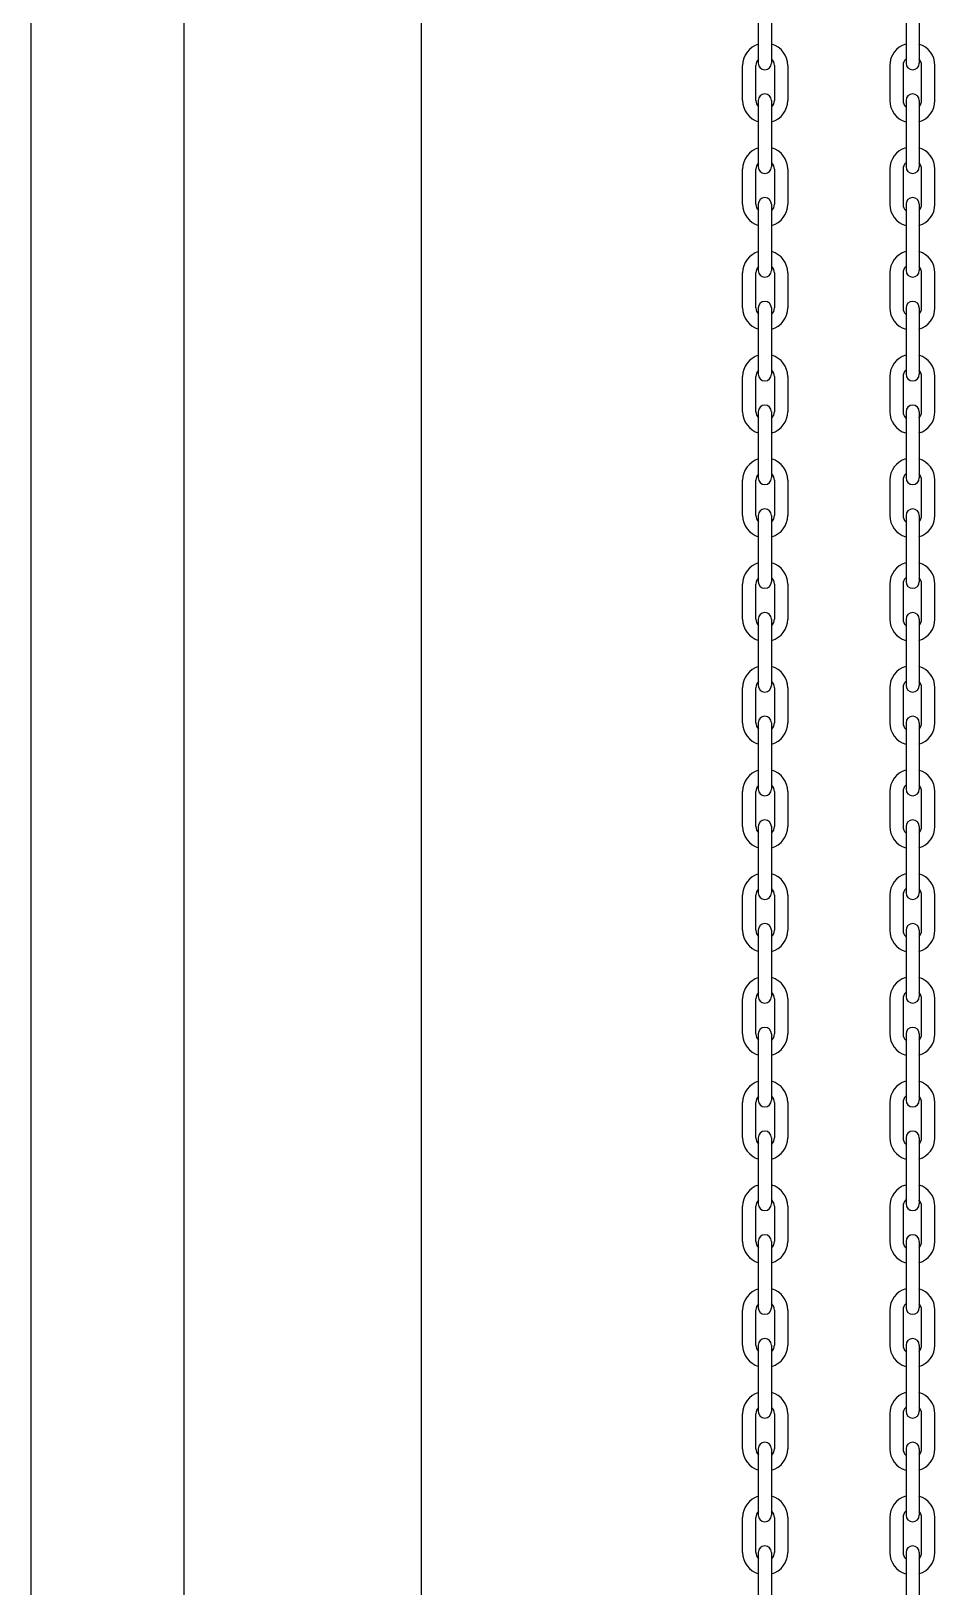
# Model space of a CAD drawing. Header units: millimetres. Extents: x 204328 to 274136, y -196910 to -178068.
# Drawn here: x 259781.8 to 259963.7, y -184398.5 to -184085.5 of the extents above; entities that cross this region are included whole.
import ezdxf

# ---------------------------------------------------------------- set-up
doc = ezdxf.new("R2010")
doc.units = ezdxf.units.MM
doc.layers.add('OHD Frame', color=2, linetype='Continuous')

msp = doc.modelspace()

# ---------------------------------------------------------------- linework, layer by layer
at = {"color": 3}
for p, q in [((259781.82, -189504.02, 0), (259781.82, -181789.76, 0)), ((259812.62, -189504.02, 0), (259812.62, -181789.76, 0))]:
    msp.add_line(p, q, dxfattribs=at)
at = {"color": 7, "linetype": 'Continuous'}
for p, q in [((259928.13, -184078.56, 0), (259928.13, -184091.9, 0)), ((259930.8, -184078.56, 0), (259930.8, -184091.9, 0)), ((259957.88, -184078.56, 0), (259957.88, -184091.9, 0)), ((259960.55, -184078.56, 0), (259960.55, -184091.9, 0)), ((259925, -184099.43, 0), (259925, -184092.36, 0)), ((259927.67, -184099.43, 0), (259927.67, -184092.36, 0)), ((259931.4, -184092.36, 0), (259931.4, -184099.43, 0)), ((259934.07, -184092.36, 0), (259934.07, -184099.43, 0)), ((259954.61, -184092.36, 0), (259954.61, -184099.43, 0)), ((259957.28, -184092.36, 0), (259957.28, -184099.43, 0)), ((259961.01, -184099.43, 0), (259961.01, -184092.36, 0)), ((259963.68, -184099.43, 0), (259963.68, -184092.36, 0)), ((259928.13, -184099.43, 0), (259928.13, -184112.76, 0)), ((259930.8, -184099.43, 0), (259930.8, -184112.76, 0)), ((259957.88, -184099.43, 0), (259957.88, -184112.76, 0)), ((259960.55, -184099.43, 0), (259960.55, -184112.76, 0)), ((259925, -184120.3, 0), (259925, -184113.23, 0)), ((259927.67, -184120.3, 0), (259927.67, -184113.23, 0)), ((259931.4, -184113.23, 0), (259931.4, -184120.3, 0)), ((259934.07, -184113.23, 0), (259934.07, -184120.3, 0)), ((259954.61, -184113.23, 0), (259954.61, -184120.3, 0)), ((259957.28, -184113.23, 0), (259957.28, -184120.3, 0)), ((259961.01, -184120.3, 0), (259961.01, -184113.23, 0)), ((259963.68, -184120.3, 0), (259963.68, -184113.23, 0)), ((259928.13, -184120.3, 0), (259928.13, -184133.63, 0)), ((259930.8, -184120.3, 0), (259930.8, -184133.63, 0)), ((259957.88, -184120.3, 0), (259957.88, -184133.63, 0)), ((259960.55, -184120.3, 0), (259960.55, -184133.63, 0)), ((259925, -184141.16, 0), (259925, -184134.1, 0)), ((259927.67, -184141.16, 0), (259927.67, -184134.1, 0)), ((259931.4, -184134.1, 0), (259931.4, -184141.16, 0)), ((259934.07, -184134.1, 0), (259934.07, -184141.16, 0)), ((259954.61, -184134.1, 0), (259954.61, -184141.16, 0)), ((259957.28, -184134.1, 0), (259957.28, -184141.16, 0)), ((259961.01, -184141.16, 0), (259961.01, -184134.1, 0)), ((259963.68, -184141.16, 0), (259963.68, -184134.1, 0)), ((259928.13, -184141.16, 0), (259928.13, -184154.5, 0)), ((259930.8, -184141.16, 0), (259930.8, -184154.5, 0)), ((259957.88, -184141.16, 0), (259957.88, -184154.5, 0)), ((259960.55, -184141.16, 0), (259960.55, -184154.5, 0)), ((259925, -184162.03, 0), (259925, -184154.96, 0)), ((259927.67, -184162.03, 0), (259927.67, -184154.96, 0)), ((259931.4, -184154.96, 0), (259931.4, -184162.03, 0)), ((259934.07, -184154.96, 0), (259934.07, -184162.03, 0)), ((259954.61, -184154.96, 0), (259954.61, -184162.03, 0)), ((259957.28, -184154.96, 0), (259957.28, -184162.03, 0)), ((259961.01, -184162.03, 0), (259961.01, -184154.96, 0)), ((259963.68, -184162.03, 0), (259963.68, -184154.96, 0)), ((259928.13, -184162.03, 0), (259928.13, -184175.36, 0)), ((259930.8, -184162.03, 0), (259930.8, -184175.36, 0)), ((259957.88, -184162.03, 0), (259957.88, -184175.36, 0)), ((259960.55, -184162.03, 0), (259960.55, -184175.36, 0)), ((259925, -184182.9, 0), (259925, -184175.83, 0)), ((259927.67, -184182.9, 0), (259927.67, -184175.83, 0)), ((259931.4, -184175.83, 0), (259931.4, -184182.9, 0)), ((259934.07, -184175.83, 0), (259934.07, -184182.9, 0)), ((259954.61, -184175.83, 0), (259954.61, -184182.9, 0)), ((259957.28, -184175.83, 0), (259957.28, -184182.9, 0)), ((259961.01, -184182.9, 0), (259961.01, -184175.83, 0)), ((259963.68, -184182.9, 0), (259963.68, -184175.83, 0)), ((259928.13, -184182.9, 0), (259928.13, -184196.23, 0)), ((259930.8, -184182.9, 0), (259930.8, -184196.23, 0)), ((259957.88, -184182.9, 0), (259957.88, -184196.23, 0)), ((259960.55, -184182.9, 0), (259960.55, -184196.23, 0)), ((259925, -184203.76, 0), (259925, -184196.7, 0)), ((259927.67, -184203.76, 0), (259927.67, -184196.7, 0)), ((259931.4, -184196.7, 0), (259931.4, -184203.76, 0)), ((259934.07, -184196.7, 0), (259934.07, -184203.76, 0)), ((259954.61, -184196.7, 0), (259954.61, -184203.76, 0)), ((259957.28, -184196.7, 0), (259957.28, -184203.76, 0)), ((259961.01, -184203.76, 0), (259961.01, -184196.7, 0)), ((259963.68, -184203.76, 0), (259963.68, -184196.7, 0)), ((259928.13, -184203.76, 0), (259928.13, -184217.1, 0)), ((259930.8, -184203.76, 0), (259930.8, -184217.1, 0)), ((259957.88, -184203.76, 0), (259957.88, -184217.1, 0)), ((259960.55, -184203.76, 0), (259960.55, -184217.1, 0)), ((259925, -184224.63, 0), (259925, -184217.56, 0)), ((259927.67, -184224.63, 0), (259927.67, -184217.56, 0)), ((259931.4, -184217.56, 0), (259931.4, -184224.63, 0)), ((259934.07, -184217.56, 0), (259934.07, -184224.63, 0)), ((259954.61, -184217.56, 0), (259954.61, -184224.63, 0)), ((259957.28, -184217.56, 0), (259957.28, -184224.63, 0)), ((259961.01, -184224.63, 0), (259961.01, -184217.56, 0)), ((259963.68, -184224.63, 0), (259963.68, -184217.56, 0)), ((259928.13, -184224.63, 0), (259928.13, -184237.96, 0)), ((259930.8, -184224.63, 0), (259930.8, -184237.96, 0)), ((259957.88, -184224.63, 0), (259957.88, -184237.96, 0)), ((259960.55, -184224.63, 0), (259960.55, -184237.96, 0)), ((259925, -184245.5, 0), (259925, -184238.43, 0)), ((259927.67, -184245.5, 0), (259927.67, -184238.43, 0)), ((259931.4, -184238.43, 0), (259931.4, -184245.5, 0)), ((259934.07, -184238.43, 0), (259934.07, -184245.5, 0)), ((259954.61, -184238.43, 0), (259954.61, -184245.5, 0)), ((259957.28, -184238.43, 0), (259957.28, -184245.5, 0)), ((259961.01, -184245.5, 0), (259961.01, -184238.43, 0)), ((259963.68, -184245.5, 0), (259963.68, -184238.43, 0)), ((259928.13, -184245.5, 0), (259928.13, -184258.83, 0)), ((259930.8, -184245.5, 0), (259930.8, -184258.83, 0)), ((259957.88, -184245.5, 0), (259957.88, -184258.83, 0)), ((259960.55, -184245.5, 0), (259960.55, -184258.83, 0)), ((259925, -184266.36, 0), (259925, -184259.3, 0)), ((259927.67, -184266.36, 0), (259927.67, -184259.3, 0)), ((259931.4, -184259.3, 0), (259931.4, -184266.36, 0)), ((259934.07, -184259.3, 0), (259934.07, -184266.36, 0)), ((259954.61, -184259.3, 0), (259954.61, -184266.36, 0)), ((259957.28, -184259.3, 0), (259957.28, -184266.36, 0)), ((259961.01, -184266.36, 0), (259961.01, -184259.3, 0)), ((259963.68, -184266.36, 0), (259963.68, -184259.3, 0)), ((259928.13, -184266.36, 0), (259928.13, -184279.7, 0)), ((259930.8, -184266.36, 0), (259930.8, -184279.7, 0)), ((259957.88, -184266.36, 0), (259957.88, -184279.7, 0)), ((259960.55, -184266.36, 0), (259960.55, -184279.7, 0)), ((259925, -184287.23, 0), (259925, -184280.16, 0)), ((259927.67, -184287.23, 0), (259927.67, -184280.16, 0)), ((259931.4, -184280.16, 0), (259931.4, -184287.23, 0)), ((259934.07, -184280.16, 0), (259934.07, -184287.23, 0)), ((259954.61, -184280.16, 0), (259954.61, -184287.23, 0)), ((259957.28, -184280.16, 0), (259957.28, -184287.23, 0)), ((259961.01, -184287.23, 0), (259961.01, -184280.16, 0)), ((259963.68, -184287.23, 0), (259963.68, -184280.16, 0)), ((259928.13, -184287.23, 0), (259928.13, -184300.56, 0)), ((259930.8, -184287.23, 0), (259930.8, -184300.56, 0)), ((259957.88, -184287.23, 0), (259957.88, -184300.56, 0)), ((259960.55, -184287.23, 0), (259960.55, -184300.56, 0)), ((259925, -184308.1, 0), (259925, -184301.03, 0)), ((259925, -184308.1, 0), (259925, -184301.03, 0)), ((259927.67, -184308.1, 0), (259927.67, -184301.03, 0)), ((259927.67, -184308.1, 0), (259927.67, -184301.03, 0)), ((259931.4, -184301.03, 0), (259931.4, -184308.1, 0)), ((259931.4, -184301.03, 0), (259931.4, -184308.1, 0)), ((259934.07, -184301.03, 0), (259934.07, -184308.1, 0)), ((259934.07, -184301.03, 0), (259934.07, -184308.1, 0)), ((259954.61, -184301.03, 0), (259954.61, -184308.1, 0)), ((259954.61, -184301.03, 0), (259954.61, -184308.1, 0)), ((259957.28, -184301.03, 0), (259957.28, -184308.1, 0)), ((259957.28, -184301.03, 0), (259957.28, -184308.1, 0)), ((259961.01, -184308.1, 0), (259961.01, -184301.03, 0)), ((259961.01, -184308.1, 0), (259961.01, -184301.03, 0)), ((259963.68, -184308.1, 0), (259963.68, -184301.03, 0)), ((259963.68, -184308.1, 0), (259963.68, -184301.03, 0)), ((259928.13, -184308.1, 0), (259928.13, -184321.43, 0)), ((259928.13, -184308.1, 0), (259928.13, -184321.43, 0)), ((259930.8, -184308.1, 0), (259930.8, -184321.43, 0)), ((259930.8, -184308.1, 0), (259930.8, -184321.43, 0)), ((259957.88, -184308.1, 0), (259957.88, -184321.43, 0)), ((259957.88, -184308.1, 0), (259957.88, -184321.43, 0)), ((259960.55, -184308.1, 0), (259960.55, -184321.43, 0)), ((259960.55, -184308.1, 0), (259960.55, -184321.43, 0)), ((259925, -184328.96, 0), (259925, -184321.9, 0)), ((259927.67, -184328.96, 0), (259927.67, -184321.9, 0)), ((259931.4, -184321.9, 0), (259931.4, -184328.96, 0)), ((259934.07, -184321.9, 0), (259934.07, -184328.96, 0)), ((259954.61, -184321.9, 0), (259954.61, -184328.96, 0)), ((259957.28, -184321.9, 0), (259957.28, -184328.96, 0)), ((259961.01, -184328.96, 0), (259961.01, -184321.9, 0)), ((259963.68, -184328.96, 0), (259963.68, -184321.9, 0)), ((259928.13, -184328.96, 0), (259928.13, -184342.3, 0)), ((259930.8, -184328.96, 0), (259930.8, -184342.3, 0)), ((259957.88, -184328.96, 0), (259957.88, -184342.3, 0)), ((259960.55, -184328.96, 0), (259960.55, -184342.3, 0)), ((259925, -184349.83, 0), (259925, -184342.76, 0)), ((259927.67, -184349.83, 0), (259927.67, -184342.76, 0)), ((259931.4, -184342.76, 0), (259931.4, -184349.83, 0)), ((259934.07, -184342.76, 0), (259934.07, -184349.83, 0)), ((259954.61, -184342.76, 0), (259954.61, -184349.83, 0)), ((259957.28, -184342.76, 0), (259957.28, -184349.83, 0)), ((259961.01, -184349.83, 0), (259961.01, -184342.76, 0)), ((259963.68, -184349.83, 0), (259963.68, -184342.76, 0)), ((259928.13, -184349.83, 0), (259928.13, -184363.16, 0)), ((259930.8, -184349.83, 0), (259930.8, -184363.16, 0)), ((259957.88, -184349.83, 0), (259957.88, -184363.16, 0)), ((259960.55, -184349.83, 0), (259960.55, -184363.16, 0)), ((259925, -184370.7, 0), (259925, -184363.63, 0)), ((259927.67, -184370.7, 0), (259927.67, -184363.63, 0)), ((259931.4, -184363.63, 0), (259931.4, -184370.7, 0)), ((259934.07, -184363.63, 0), (259934.07, -184370.7, 0)), ((259954.61, -184363.63, 0), (259954.61, -184370.7, 0)), ((259957.28, -184363.63, 0), (259957.28, -184370.7, 0)), ((259961.01, -184370.7, 0), (259961.01, -184363.63, 0)), ((259963.68, -184370.7, 0), (259963.68, -184363.63, 0)), ((259928.13, -184370.7, 0), (259928.13, -184384.03, 0)), ((259930.8, -184370.7, 0), (259930.8, -184384.03, 0)), ((259957.88, -184370.7, 0), (259957.88, -184384.03, 0)), ((259960.55, -184370.7, 0), (259960.55, -184384.03, 0)), ((259925, -184391.56, 0), (259925, -184384.5, 0)), ((259927.67, -184391.56, 0), (259927.67, -184384.5, 0)), ((259931.4, -184384.5, 0), (259931.4, -184391.56, 0)), ((259934.07, -184384.5, 0), (259934.07, -184391.56, 0)), ((259954.61, -184384.5, 0), (259954.61, -184391.56, 0)), ((259957.28, -184384.5, 0), (259957.28, -184391.56, 0)), ((259961.01, -184391.56, 0), (259961.01, -184384.5, 0)), ((259963.68, -184391.56, 0), (259963.68, -184384.5, 0)), ((259928.13, -184391.56, 0), (259928.13, -184404.9, 0)), ((259930.8, -184391.56, 0), (259930.8, -184404.9, 0)), ((259957.88, -184391.56, 0), (259957.88, -184404.9, 0)), ((259960.55, -184391.56, 0), (259960.55, -184404.9, 0))]:
    msp.add_line(p, q, dxfattribs=at)
for centre, radius, start, end in [((259929.47, -184092.36, 0), 4.47, 106.4768, 180), ((259929.6, -184092.36, 0), 4.47, 0, 73.5232), ((259959.08, -184092.36, 0), 4.47, 106.4768, 180), ((259959.21, -184092.36, 0), 4.47, 0, 73.5232), ((259929.47, -184092.36, 0), 1.8, 134.9422, 180), ((259929.6, -184092.36, 0), 1.8, 0, 45.0578), ((259959.08, -184092.36, 0), 1.8, 134.9422, 180), ((259959.21, -184092.36, 0), 1.8, 0, 45.0578), ((259929.47, -184091.9, 0), 1.33, 180, 0), ((259959.21, -184091.9, 0), 1.33, 180, 0), ((259929.47, -184099.43, 0), 1.33, 0, 180), ((259959.21, -184099.43, 0), 1.33, 0, 180), ((259929.47, -184099.43, 0), 4.47, 180, 253.5232), ((259929.47, -184099.43, 0), 1.8, 180, 225.0578), ((259929.6, -184099.43, 0), 4.47, 286.4768, 0), ((259929.6, -184099.43, 0), 1.8, 314.9422, 0), ((259959.08, -184099.43, 0), 4.47, 180, 253.5232), ((259959.08, -184099.43, 0), 1.8, 180, 225.0578), ((259959.21, -184099.43, 0), 4.47, 286.4768, 0), ((259959.21, -184099.43, 0), 1.8, 314.9422, 0), ((259929.47, -184113.23, 0), 4.47, 106.4768, 180), ((259929.6, -184113.23, 0), 4.47, 0, 73.5232), ((259959.08, -184113.23, 0), 4.47, 106.4768, 180), ((259959.21, -184113.23, 0), 4.47, 0, 73.5232), ((259929.47, -184113.23, 0), 1.8, 134.9422, 180), ((259929.47, -184112.76, 0), 1.33, 180, 0), ((259929.6, -184113.23, 0), 1.8, 0, 45.0578), ((259959.08, -184113.23, 0), 1.8, 134.9422, 180), ((259959.21, -184112.76, 0), 1.33, 180, 0), ((259959.21, -184113.23, 0), 1.8, 0, 45.0578), ((259929.47, -184120.3, 0), 1.33, 0, 180), ((259959.21, -184120.3, 0), 1.33, 0, 180), ((259929.47, -184120.3, 0), 4.47, 180, 253.5232), ((259929.47, -184120.3, 0), 1.8, 180, 225.0578), ((259929.6, -184120.3, 0), 4.47, 286.4768, 0), ((259929.6, -184120.3, 0), 1.8, 314.9422, 0), ((259959.08, -184120.3, 0), 4.47, 180, 253.5232), ((259959.08, -184120.3, 0), 1.8, 180, 225.0578), ((259959.21, -184120.3, 0), 4.47, 286.4768, 0), ((259959.21, -184120.3, 0), 1.8, 314.9422, 0), ((259929.47, -184134.1, 0), 4.47, 106.4768, 180), ((259929.6, -184134.1, 0), 4.47, 0, 73.5232), ((259959.08, -184134.1, 0), 4.47, 106.4768, 180), ((259959.21, -184134.1, 0), 4.47, 0, 73.5232), ((259929.47, -184134.1, 0), 1.8, 134.9422, 180), ((259929.47, -184133.63, 0), 1.33, 180, 0), ((259929.6, -184134.1, 0), 1.8, 0, 45.0578), ((259959.08, -184134.1, 0), 1.8, 134.9422, 180), ((259959.21, -184133.63, 0), 1.33, 180, 0), ((259959.21, -184134.1, 0), 1.8, 0, 45.0578), ((259929.47, -184141.16, 0), 4.47, 180, 253.5232), ((259929.47, -184141.16, 0), 1.8, 180, 225.0578), ((259929.47, -184141.16, 0), 1.33, 0, 180), ((259929.6, -184141.16, 0), 4.47, 286.4768, 0), ((259929.6, -184141.16, 0), 1.8, 314.9422, 0), ((259959.08, -184141.16, 0), 4.47, 180, 253.5232), ((259959.08, -184141.16, 0), 1.8, 180, 225.0578), ((259959.21, -184141.16, 0), 1.33, 0, 180), ((259959.21, -184141.16, 0), 4.47, 286.4768, 0), ((259959.21, -184141.16, 0), 1.8, 314.9422, 0), ((259929.47, -184154.96, 0), 4.47, 106.4768, 180), ((259929.6, -184154.96, 0), 4.47, 0, 73.5232), ((259959.08, -184154.96, 0), 4.47, 106.4768, 180), ((259959.21, -184154.96, 0), 4.47, 0, 73.5232), ((259929.47, -184154.96, 0), 1.8, 134.9422, 180), ((259929.6, -184154.96, 0), 1.8, 0, 45.0578), ((259959.08, -184154.96, 0), 1.8, 134.9422, 180), ((259959.21, -184154.96, 0), 1.8, 0, 45.0578), ((259929.47, -184154.5, 0), 1.33, 180, 0), ((259959.21, -184154.5, 0), 1.33, 180, 0), ((259929.47, -184162.03, 0), 1.33, 0, 180), ((259959.21, -184162.03, 0), 1.33, 0, 180), ((259929.47, -184162.03, 0), 4.47, 180, 253.5232), ((259929.47, -184162.03, 0), 1.8, 180, 225.0578), ((259929.6, -184162.03, 0), 4.47, 286.4768, 0), ((259929.6, -184162.03, 0), 1.8, 314.9422, 0), ((259959.08, -184162.03, 0), 4.47, 180, 253.5232), ((259959.08, -184162.03, 0), 1.8, 180, 225.0578), ((259959.21, -184162.03, 0), 4.47, 286.4768, 0), ((259959.21, -184162.03, 0), 1.8, 314.9422, 0), ((259929.47, -184175.83, 0), 4.47, 106.4768, 180), ((259929.6, -184175.83, 0), 4.47, 0, 73.5232), ((259959.08, -184175.83, 0), 4.47, 106.4768, 180), ((259959.21, -184175.83, 0), 4.47, 0, 73.5232), ((259929.47, -184175.83, 0), 1.8, 134.9422, 180), ((259929.47, -184175.36, 0), 1.33, 180, 0), ((259929.6, -184175.83, 0), 1.8, 0, 45.0578), ((259959.08, -184175.83, 0), 1.8, 134.9422, 180), ((259959.21, -184175.36, 0), 1.33, 180, 0), ((259959.21, -184175.83, 0), 1.8, 0, 45.0578), ((259929.47, -184182.9, 0), 1.33, 0, 180), ((259959.21, -184182.9, 0), 1.33, 0, 180), ((259929.47, -184182.9, 0), 4.47, 180, 253.5232), ((259929.47, -184182.9, 0), 1.8, 180, 225.0578), ((259929.6, -184182.9, 0), 4.47, 286.4768, 0), ((259929.6, -184182.9, 0), 1.8, 314.9422, 0), ((259959.08, -184182.9, 0), 4.47, 180, 253.5232), ((259959.08, -184182.9, 0), 1.8, 180, 225.0578), ((259959.21, -184182.9, 0), 4.47, 286.4768, 0), ((259959.21, -184182.9, 0), 1.8, 314.9422, 0), ((259929.47, -184196.7, 0), 4.47, 106.4768, 180), ((259929.6, -184196.7, 0), 4.47, 0, 73.5232), ((259959.08, -184196.7, 0), 4.47, 106.4768, 180), ((259959.21, -184196.7, 0), 4.47, 0, 73.5232), ((259929.47, -184196.7, 0), 1.8, 134.9422, 180), ((259929.47, -184196.23, 0), 1.33, 180, 0), ((259929.6, -184196.7, 0), 1.8, 0, 45.0578), ((259959.08, -184196.7, 0), 1.8, 134.9422, 180), ((259959.21, -184196.23, 0), 1.33, 180, 0), ((259959.21, -184196.7, 0), 1.8, 0, 45.0578), ((259929.47, -184203.76, 0), 4.47, 180, 253.5232), ((259929.47, -184203.76, 0), 1.8, 180, 225.0578), ((259929.47, -184203.76, 0), 1.33, 0, 180), ((259929.6, -184203.76, 0), 4.47, 286.4768, 0), ((259929.6, -184203.76, 0), 1.8, 314.9422, 0), ((259959.08, -184203.76, 0), 4.47, 180, 253.5232), ((259959.08, -184203.76, 0), 1.8, 180, 225.0578), ((259959.21, -184203.76, 0), 1.33, 0, 180), ((259959.21, -184203.76, 0), 4.47, 286.4768, 0), ((259959.21, -184203.76, 0), 1.8, 314.9422, 0), ((259929.47, -184217.56, 0), 4.47, 106.4768, 180), ((259929.6, -184217.56, 0), 4.47, 0, 73.5232), ((259959.08, -184217.56, 0), 4.47, 106.4768, 180), ((259959.21, -184217.56, 0), 4.47, 0, 73.5232), ((259929.47, -184217.56, 0), 1.8, 134.9422, 180), ((259929.6, -184217.56, 0), 1.8, 0, 45.0578), ((259959.08, -184217.56, 0), 1.8, 134.9422, 180), ((259959.21, -184217.56, 0), 1.8, 0, 45.0578), ((259929.47, -184217.1, 0), 1.33, 180, 0), ((259929.47, -184217.1, 0), 1.33, 180, 0), ((259959.21, -184217.1, 0), 1.33, 180, 0), ((259959.21, -184217.1, 0), 1.33, 180, 0), ((259929.47, -184224.63, 0), 1.33, 0, 180), ((259959.21, -184224.63, 0), 1.33, 0, 180), ((259929.47, -184224.63, 0), 4.47, 180, 253.5232), ((259929.47, -184224.63, 0), 1.8, 180, 225.0578), ((259929.6, -184224.63, 0), 4.47, 286.4768, 0), ((259929.6, -184224.63, 0), 1.8, 314.9422, 0), ((259959.08, -184224.63, 0), 4.47, 180, 253.5232), ((259959.08, -184224.63, 0), 1.8, 180, 225.0578), ((259959.21, -184224.63, 0), 4.47, 286.4768, 0), ((259959.21, -184224.63, 0), 1.8, 314.9422, 0), ((259929.47, -184238.43, 0), 4.47, 106.4768, 180), ((259929.6, -184238.43, 0), 4.47, 0, 73.5232), ((259959.08, -184238.43, 0), 4.47, 106.4768, 180), ((259959.21, -184238.43, 0), 4.47, 0, 73.5232), ((259929.47, -184238.43, 0), 1.8, 134.9422, 180), ((259929.47, -184237.96, 0), 1.33, 180, 0), ((259929.6, -184238.43, 0), 1.8, 0, 45.0578), ((259959.08, -184238.43, 0), 1.8, 134.9422, 180), ((259959.21, -184237.96, 0), 1.33, 180, 0), ((259959.21, -184238.43, 0), 1.8, 0, 45.0578), ((259929.47, -184245.5, 0), 1.33, 0, 180), ((259959.21, -184245.5, 0), 1.33, 0, 180), ((259929.47, -184245.5, 0), 4.47, 180, 253.5232), ((259929.47, -184245.5, 0), 1.8, 180, 225.0578), ((259929.6, -184245.5, 0), 4.47, 286.4768, 0), ((259929.6, -184245.5, 0), 1.8, 314.9422, 0), ((259959.08, -184245.5, 0), 4.47, 180, 253.5232), ((259959.08, -184245.5, 0), 1.8, 180, 225.0578), ((259959.21, -184245.5, 0), 4.47, 286.4768, 0), ((259959.21, -184245.5, 0), 1.8, 314.9422, 0), ((259929.47, -184259.3, 0), 4.47, 106.4768, 180), ((259929.6, -184259.3, 0), 4.47, 0, 73.5232), ((259959.08, -184259.3, 0), 4.47, 106.4768, 180), ((259959.21, -184259.3, 0), 4.47, 0, 73.5232), ((259929.47, -184259.3, 0), 1.8, 134.9422, 180), ((259929.47, -184258.83, 0), 1.33, 180, 0), ((259929.6, -184259.3, 0), 1.8, 0, 45.0578), ((259959.08, -184259.3, 0), 1.8, 134.9422, 180), ((259959.21, -184258.83, 0), 1.33, 180, 0), ((259959.21, -184259.3, 0), 1.8, 0, 45.0578), ((259929.47, -184266.36, 0), 4.47, 180, 253.5232), ((259929.47, -184266.36, 0), 1.8, 180, 225.0578), ((259929.47, -184266.36, 0), 1.33, 0, 180), ((259929.6, -184266.36, 0), 4.47, 286.4768, 0), ((259929.6, -184266.36, 0), 1.8, 314.9422, 0), ((259959.08, -184266.36, 0), 4.47, 180, 253.5232), ((259959.08, -184266.36, 0), 1.8, 180, 225.0578), ((259959.21, -184266.36, 0), 1.33, 0, 180), ((259959.21, -184266.36, 0), 4.47, 286.4768, 0), ((259959.21, -184266.36, 0), 1.8, 314.9422, 0), ((259929.47, -184280.16, 0), 4.47, 106.4768, 180), ((259929.6, -184280.16, 0), 4.47, 0, 73.5232), ((259959.08, -184280.16, 0), 4.47, 106.4768, 180), ((259959.21, -184280.16, 0), 4.47, 0, 73.5232), ((259929.47, -184280.16, 0), 1.8, 134.9422, 180), ((259929.6, -184280.16, 0), 1.8, 0, 45.0578), ((259959.08, -184280.16, 0), 1.8, 134.9422, 180), ((259959.21, -184280.16, 0), 1.8, 0, 45.0578), ((259929.47, -184279.7, 0), 1.33, 180, 0), ((259959.21, -184279.7, 0), 1.33, 180, 0), ((259929.47, -184287.23, 0), 1.33, 0, 180), ((259959.21, -184287.23, 0), 1.33, 0, 180), ((259929.47, -184287.23, 0), 4.47, 180, 253.5232), ((259929.47, -184287.23, 0), 1.8, 180, 225.0578), ((259929.6, -184287.23, 0), 4.47, 286.4768, 0), ((259929.6, -184287.23, 0), 1.8, 314.9422, 0), ((259959.08, -184287.23, 0), 4.47, 180, 253.5232), ((259959.08, -184287.23, 0), 1.8, 180, 225.0578), ((259959.21, -184287.23, 0), 4.47, 286.4768, 0), ((259959.21, -184287.23, 0), 1.8, 314.9422, 0), ((259929.47, -184301.03, 0), 4.47, 106.4768, 180), ((259929.6, -184301.03, 0), 4.47, 0, 73.5232), ((259959.08, -184301.03, 0), 4.47, 106.4768, 180), ((259959.21, -184301.03, 0), 4.47, 0, 73.5232), ((259929.47, -184301.03, 0), 1.8, 134.9422, 180), ((259929.47, -184300.56, 0), 1.33, 180, 0), ((259929.47, -184300.56, 0), 1.33, 180, 0), ((259929.6, -184301.03, 0), 1.8, 0, 45.0578), ((259959.08, -184301.03, 0), 1.8, 134.9422, 180), ((259959.21, -184300.56, 0), 1.33, 180, 0), ((259959.21, -184300.56, 0), 1.33, 180, 0), ((259959.21, -184301.03, 0), 1.8, 0, 45.0578), ((259929.47, -184308.1, 0), 1.33, 0, 180), ((259929.47, -184308.1, 0), 1.33, 0, 180), ((259929.47, -184308.1, 0), 1.33, 0, 180), ((259959.21, -184308.1, 0), 1.33, 0, 180), ((259959.21, -184308.1, 0), 1.33, 0, 180), ((259959.21, -184308.1, 0), 1.33, 0, 180), ((259929.47, -184308.1, 0), 4.47, 180, 253.5232), ((259929.47, -184308.1, 0), 4.47, 180, 253.5232), ((259929.47, -184308.1, 0), 1.8, 180, 225.0578), ((259929.47, -184308.1, 0), 1.8, 180, 225.0578), ((259929.6, -184308.1, 0), 4.47, 286.4768, 0), ((259929.6, -184308.1, 0), 1.8, 314.9422, 0), ((259929.6, -184308.1, 0), 4.47, 286.4768, 0), ((259929.6, -184308.1, 0), 1.8, 314.9422, 0), ((259959.08, -184308.1, 0), 4.47, 180, 253.5232), ((259959.08, -184308.1, 0), 4.47, 180, 253.5232), ((259959.08, -184308.1, 0), 1.8, 180, 225.0578), ((259959.08, -184308.1, 0), 1.8, 180, 225.0578), ((259959.21, -184308.1, 0), 4.47, 286.4768, 0), ((259959.21, -184308.1, 0), 4.47, 286.4768, 0), ((259959.21, -184308.1, 0), 1.8, 314.9422, 0), ((259959.21, -184308.1, 0), 1.8, 314.9422, 0), ((259929.47, -184321.9, 0), 4.47, 106.4768, 180), ((259929.6, -184321.9, 0), 4.47, 0, 73.5232), ((259959.08, -184321.9, 0), 4.47, 106.4768, 180), ((259959.21, -184321.9, 0), 4.47, 0, 73.5232), ((259929.47, -184321.9, 0), 1.8, 134.9422, 180), ((259929.47, -184321.43, 0), 1.33, 180, 0), ((259929.47, -184321.43, 0), 1.33, 180, 0), ((259929.6, -184321.9, 0), 1.8, 0, 45.0578), ((259959.08, -184321.9, 0), 1.8, 134.9422, 180), ((259959.21, -184321.43, 0), 1.33, 180, 0), ((259959.21, -184321.43, 0), 1.33, 180, 0), ((259959.21, -184321.9, 0), 1.8, 0, 45.0578), ((259929.47, -184328.96, 0), 4.47, 180, 253.5232), ((259929.47, -184328.96, 0), 1.8, 180, 225.0578), ((259929.47, -184328.96, 0), 1.33, 0, 180), ((259929.6, -184328.96, 0), 4.47, 286.4768, 0), ((259929.6, -184328.96, 0), 1.8, 314.9422, 0), ((259959.08, -184328.96, 0), 4.47, 180, 253.5232), ((259959.08, -184328.96, 0), 1.8, 180, 225.0578), ((259959.21, -184328.96, 0), 1.33, 0, 180), ((259959.21, -184328.96, 0), 4.47, 286.4768, 0), ((259959.21, -184328.96, 0), 1.8, 314.9422, 0), ((259929.47, -184342.76, 0), 4.47, 106.4768, 180), ((259929.6, -184342.76, 0), 4.47, 0, 73.5232), ((259959.08, -184342.76, 0), 4.47, 106.4768, 180), ((259959.21, -184342.76, 0), 4.47, 0, 73.5232), ((259929.47, -184342.76, 0), 1.8, 134.9422, 180), ((259929.6, -184342.76, 0), 1.8, 0, 45.0578), ((259959.08, -184342.76, 0), 1.8, 134.9422, 180), ((259959.21, -184342.76, 0), 1.8, 0, 45.0578), ((259929.47, -184342.3, 0), 1.33, 180, 0), ((259959.21, -184342.3, 0), 1.33, 180, 0), ((259929.47, -184349.83, 0), 1.33, 0, 180), ((259959.21, -184349.83, 0), 1.33, 0, 180), ((259929.47, -184349.83, 0), 4.47, 180, 253.5232), ((259929.47, -184349.83, 0), 1.8, 180, 225.0578), ((259929.6, -184349.83, 0), 4.47, 286.4768, 0), ((259929.6, -184349.83, 0), 1.8, 314.9422, 0), ((259959.08, -184349.83, 0), 4.47, 180, 253.5232), ((259959.08, -184349.83, 0), 1.8, 180, 225.0578), ((259959.21, -184349.83, 0), 4.47, 286.4768, 0), ((259959.21, -184349.83, 0), 1.8, 314.9422, 0), ((259929.47, -184363.63, 0), 4.47, 106.4768, 180), ((259929.6, -184363.63, 0), 4.47, 0, 73.5232), ((259959.08, -184363.63, 0), 4.47, 106.4768, 180), ((259959.21, -184363.63, 0), 4.47, 0, 73.5232), ((259929.47, -184363.63, 0), 1.8, 134.9422, 180), ((259929.47, -184363.16, 0), 1.33, 180, 0), ((259929.6, -184363.63, 0), 1.8, 0, 45.0578), ((259959.08, -184363.63, 0), 1.8, 134.9422, 180), ((259959.21, -184363.16, 0), 1.33, 180, 0), ((259959.21, -184363.63, 0), 1.8, 0, 45.0578), ((259929.47, -184370.7, 0), 1.33, 0, 180), ((259959.21, -184370.7, 0), 1.33, 0, 180), ((259929.47, -184370.7, 0), 4.47, 180, 253.5232), ((259929.47, -184370.7, 0), 1.8, 180, 225.0578), ((259929.6, -184370.7, 0), 4.47, 286.4768, 0), ((259929.6, -184370.7, 0), 1.8, 314.9422, 0), ((259959.08, -184370.7, 0), 4.47, 180, 253.5232), ((259959.08, -184370.7, 0), 1.8, 180, 225.0578), ((259959.21, -184370.7, 0), 4.47, 286.4768, 0), ((259959.21, -184370.7, 0), 1.8, 314.9422, 0), ((259929.47, -184384.5, 0), 4.47, 106.4768, 180), ((259929.6, -184384.5, 0), 4.47, 0, 73.5232), ((259959.08, -184384.5, 0), 4.47, 106.4768, 180), ((259959.21, -184384.5, 0), 4.47, 0, 73.5232), ((259929.47, -184384.5, 0), 1.8, 134.9422, 180), ((259929.47, -184384.03, 0), 1.33, 180, 0), ((259929.6, -184384.5, 0), 1.8, 0, 45.0578), ((259959.08, -184384.5, 0), 1.8, 134.9422, 180), ((259959.21, -184384.03, 0), 1.33, 180, 0), ((259959.21, -184384.5, 0), 1.8, 0, 45.0578), ((259929.47, -184391.56, 0), 4.47, 180, 253.5232), ((259929.47, -184391.56, 0), 1.8, 180, 225.0578), ((259929.47, -184391.56, 0), 1.33, 0, 180), ((259929.6, -184391.56, 0), 4.47, 286.4768, 0), ((259929.6, -184391.56, 0), 1.8, 314.9422, 0), ((259959.08, -184391.56, 0), 4.47, 180, 253.5232), ((259959.08, -184391.56, 0), 1.8, 180, 225.0578), ((259959.21, -184391.56, 0), 1.33, 0, 180), ((259959.21, -184391.56, 0), 4.47, 286.4768, 0), ((259959.21, -184391.56, 0), 1.8, 314.9422, 0)]:
    msp.add_arc(centre, radius, start, end, dxfattribs=at)
at = {"layer": 'OHD Frame', "color": 1}
msp.add_line((259860.32, -181454.02, 0), (259860.32, -189504.02, 0), dxfattribs=at)

doc.saveas('drawing.dxf')
